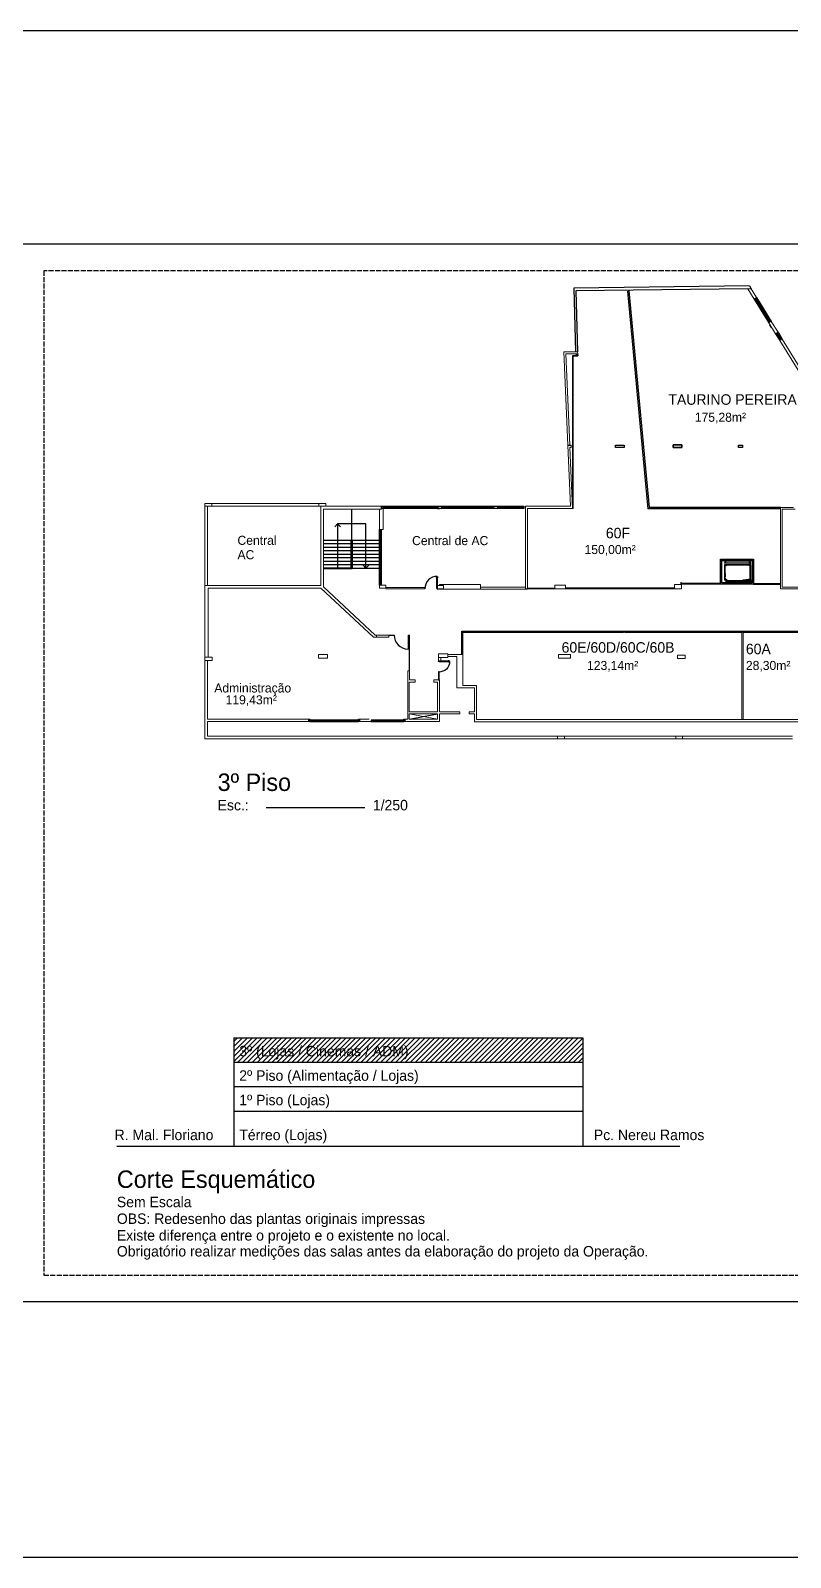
# Model space of a CAD drawing. Extents: x 741 to 1339, y 725 to 848.
# Drawn here: x 1200 to 1254.4, y 725.1 to 834.5 of the extents above; entities that cross this region are included whole.
import ezdxf

# ---------------------------------------------------------------- set-up
doc = ezdxf.new("R2010")
doc.units = 0
doc.header["$MEASUREMENT"] = 0
doc.linetypes.add('ACAD_ISO02W100', pattern=[15, 12, -3])
doc.layers.get('0').update_dxf_attribs({"linetype": 'CONTINUOUS'})
for name, color, linetype in [('5', 5, 'CONTINUOUS'), ('Aberturas', 7, 'CONTINUOUS'), ('Construir', 6, 'CONTINUOUS'), ('Cotas', 7, 'CONTINUOUS'), ('Lay Out', 31, 'CONTINUOUS'), ('PAREDES', 7, 'CONTINUOUS'), ('Planta', 7, 'CONTINUOUS'), ('Plantas', 7, 'CONTINUOUS'), ('Prancha', 7, 'CONTINUOUS'), ('Textos', 7, 'CONTINUOUS')]:
    doc.layers.add(name, color=color, linetype=linetype)
doc.layers.add('MARGEM', color=7, linetype='CONTINUOUS', plot=False)
doc.styles.add('PADRAO MK', font='AVGARDN.TTF')
doc.dimstyles.new('mk100', dxfattribs={"dimscale": 2, "dimtxt": 0.1, "dimasz": 0.2, "dimexe": 0.05, "dimexo": 0.1, "dimgap": 0.05, "dimtad": 1, "dimdec": 1, "dimlfac": 100, "dimzin": 12, "dimdsep": 46, "dimtxsty": 'PADRAO MK', "dimblk1": 'DOTSMALL', "dimblk2": 'DOTSMALL', "dimsah": 1, "dimcen": 0.2, "dimdle": 0.1, "dimclrd": 44, "dimclre": 44, "dimclrt": 1, "dimaunit": 1, "dimadec": 3, "dimazin": 3, "dimtfac": 1, "dimtdec": 1, "dimtofl": 0, "dimtmove": 2, "dimatfit": 3, "dimldrblk": 'OPEN90', "dimfxl": 1, "dimtolj": 1, "dimtzin": 1, "dimarcsym": 0})

# ---------------------------------------------------------------- blocks, each defined once
blk = doc.blocks.new('01+')
at = {"layer": 'Lay Out', "color": 3}
blk.add_line((432.35, 107.83), (432.25, 107.93), dxfattribs=at)
blk.add_lwpolyline([(432.25, 107.83), (432.35, 107.83), (432.35, 107.93), (432.25, 107.83), (432.25, 107.93), (432.35, 107.93)], dxfattribs=at)
blk = doc.blocks.new('_DOTSMALL')
at = {"color": 0, "linetype": 'ByBlock', "const_width": 0.5}
blk.add_lwpolyline([(-0.0625, 0, 1), (0.0625, 0, 1)], format="xyb", close=True, dxfattribs=at)
blk = doc.blocks.new('_Open90')
at = {"color": 0, "linetype": 'ByBlock', "lineweight": -2}
for p, q in [((0, 0), (-1, 0)), ((-0.5, 0.5), (0, 0)), ((0, 0), (-0.5, -0.5))]:
    blk.add_line(p, q, dxfattribs=at)
blk = doc.blocks.new('A$C0F515F80')
at = {"layer": 'Aberturas', "color": 8, "linetype": 'Continuous', "ltscale": 0.6}
for p, q in [((0.01, 0.07), (0.01, 0)), ((0.01, 0.07), (0.02, 0.07)), ((0.01, 0), (0.02, 0)), ((0.02, 0.07), (0.02, 0)), ((0.03, 0.05), (0.04, 0.05)), ((0.03, 0.02), (0.04, 0.02)), ((0.04, 0.06), (0.04, 0.01)), ((0.08, 0.06), (0.08, 0.01)), ((0.09, 0.05), (0.08, 0.05)), ((0.09, 0.02), (0.08, 0.02)), ((0.11, 0.07), (0.11, 0)), ((0.11, 0.07), (0.11, 0)), ((0.11, 0.07), (0.11, 0.07)), ((0.11, 0), (0.11, 0))]:
    blk.add_line(p, q, dxfattribs=at)
at = {"layer": 'Aberturas', "color": 8, "linetype": 'Continuous'}
for p, q in [((0.04, 0.06), (0.05, 0.06)), ((0.04, 0.01), (0.05, 0.01)), ((0.08, 0.06), (0.08, 0.06)), ((0.08, 0.01), (0.08, 0.01))]:
    blk.add_line(p, q, dxfattribs=at)
at = {"layer": 'Aberturas', "color": 8, "linetype": 'Continuous', "ltscale": 0.6}
for centre, radius, start, end in [((0.07, 0.03), 0.069, 150.261, 209.739), ((-0.01, 0.03), 0.0426, 306.1394, 53.8606), ((0.13, 0.03), 0.0426, 126.1394, 233.8606), ((0.05, 0.03), 0.069, 330.261, 29.739)]:
    blk.add_arc(centre, radius, start, end, dxfattribs=at)
blk = doc.blocks.new('porta')
at = {"layer": 'Aberturas', "color": 7, "linetype": 'Continuous', "ltscale": 0.6}
for p, q in [((-315.94, 165.98), (-315.94, 165.95)), ((-315.92, 165.98), (-315.94, 165.98)), ((-315.92, 165.97), (-315.92, 165.98)), ((-315.89, 165.97), (-315.92, 165.97))]:
    blk.add_line(p, q, dxfattribs=at)
blk.add_lwpolyline([(-315.94, 165.95), (-315.89, 165.95), (-315.89, 165.97)], dxfattribs=at)
blk.add_lwpolyline([(-315.89, 166), (-314.91, 166), (-314.91, 165.97), (-315.89, 165.97)], close=True, dxfattribs=at)
at = {"layer": 'Aberturas', "color": 8, "linetype": 'Continuous', "ltscale": 0.6}
for points in [[(-314.93, 166.03), (-315, 166.03, -0.26551)], [(-314.93, 165.93, -0.26551), (-315, 165.93)]]:
    blk.add_lwpolyline(points, format="xyb", close=True, dxfattribs=at)
at = {"layer": 'Aberturas', "color": 7, "linetype": 'Continuous', "ltscale": 0.6}
blk.add_arc((-315.89, 166), 0.986, 358.2562, 92.3981, dxfattribs=at)
at = {"layer": 'Aberturas', "color": 8, "linetype": 'Continuous', "ltscale": 0.6, "rotation": 270}
blk.add_blockref('A$C0F515F80', (-315, 166.04), dxfattribs=at)

msp = doc.modelspace()

# ---------------------------------------------------------------- hatches: boundary and pattern name
at = {"layer": 'PAREDES'}
h = msp.add_hatch(dxfattribs=at)
h.set_pattern_fill('ANSI31', color=8, scale=2, style=0)
h.set_pattern_definition([(45, (1535.90495, 584.94), (-0.1767767, 0.1767767), [])])
h.paths.add_polyline_path([(1239.52, 760.59), (1239.52, 762.34), (1228.52, 762.34), (1214.52, 762.34), (1214.52, 760.59)])
h.paths.add_polyline_path([(1214.67, 760.53), (1228.39, 760.53), (1228.39, 762.03), (1214.67, 762.03)], flags=9)

# ---------------------------------------------------------------- linework, layer by layer
at = {"layer": '5', "color": 1}
for p, q in [((1242.72, 815.8), (1244.19, 800.2)), ((1242.82, 815.81), (1244.28, 800.3)), ((1253.7, 800.3), (1244.28, 800.3)), ((1253.7, 800.2), (1244.19, 800.2)), ((1249.39, 794.86), (1246.6, 794.86)), ((1249.39, 794.81), (1246.6, 794.81)), ((1251.75, 794.86), (1253.7, 794.86)), ((1251.75, 794.81), (1253.7, 794.81)), ((1251.75, 794.81), (1253.7, 794.81)), ((1237.53, 794.5), (1235.57, 794.5)), ((1237.53, 794.47), (1235.57, 794.47)), ((1237.53, 794.47), (1235.57, 794.47)), ((1246.09, 794.54), (1238.29, 794.54)), ((1246.09, 794.49), (1238.29, 794.49)), ((1225.64, 791.17), (1226.01, 791.17)), ((1227.01, 791.17), (1227.11, 791.17)), ((1227.01, 791.17), (1227.01, 790.17)), ((1227.11, 788.62), (1227.11, 791.17)), ((1230.86, 789.88), (1230.86, 791.37)), ((1230.93, 791.46), (1242.45, 791.46)), ((1230.93, 791.37), (1230.93, 791.46)), ((1230.93, 791.37), (1230.93, 791.46)), ((1230.93, 789.79), (1230.93, 791.41)), ((1230.93, 791.39), (1242.45, 791.39)), ((1242.54, 791.46), (1250.93, 791.46)), ((1242.54, 791.46), (1246.57, 791.46)), ((1242.54, 791.39), (1250.93, 791.39)), ((1251.02, 791.46), (1255.26, 791.46)), ((1251.02, 791.39), (1251.02, 791.46)), ((1251.02, 791.39), (1255.26, 791.39)), ((1230.93, 789.79), (1230.93, 789.88)), ((1230.93, 789.79), (1230.93, 789.88)), ((1230.93, 789.79), (1230.93, 789.88))]:
    msp.add_line(p, q, dxfattribs=at)
for points in [[(1230.93, 791.37), (1230.86, 791.37), (1230.86, 791.46), (1230.93, 791.46)], [(1230.93, 791.37), (1230.86, 791.37), (1230.86, 791.46), (1230.93, 791.46)], [(1230.93, 789.79), (1230.86, 789.79), (1230.86, 789.88), (1230.93, 789.88)], [(1230.93, 789.79), (1230.86, 789.79), (1230.86, 789.88), (1230.93, 789.88)], [(1230.93, 789.79), (1230.86, 789.79), (1230.86, 789.88), (1230.93, 789.88)]]:
    msp.add_lwpolyline(points, dxfattribs=at)
for points in [[(1238.21, 791.46), (1238.3, 791.46), (1238.3, 791.39), (1238.21, 791.39)], [(1242.45, 791.46), (1242.54, 791.46), (1242.54, 791.39), (1242.45, 791.39)], [(1246.57, 791.46), (1246.66, 791.46), (1246.66, 791.39), (1246.57, 791.39)], [(1250.93, 791.46), (1251.02, 791.46), (1251.02, 791.39), (1250.93, 791.39)]]:
    msp.add_lwpolyline(points, close=True, dxfattribs=at)
msp.add_arc((1227.01, 791.17), 1, 180, 270, dxfattribs=at)
at = {"layer": 'Aberturas', "color": 8}
for points in [[(1229.15, 800.24), (1225.22, 800.24), (1225.22, 800.39), (1229.15, 800.39), (1229.15, 800.24)], [(1225.25, 800.31), (1229.12, 800.31)], [(1225.25, 800.28), (1229.12, 800.28)], [(1233.13, 800.24), (1229.44, 800.24), (1229.44, 800.39), (1233.13, 800.39), (1233.13, 800.24)], [(1229.47, 800.31), (1233.1, 800.31)], [(1229.47, 800.28), (1233.1, 800.28)], [(1235.3, 800.24), (1233.43, 800.24), (1233.43, 800.39), (1235.3, 800.39), (1235.3, 800.24)], [(1233.46, 800.31), (1235.27, 800.31)], [(1233.46, 800.28), (1235.27, 800.28)], [(1220.01, 785.07), (1223.44, 785.07)], [(1220.01, 785.04), (1223.44, 785.04)], [(1224.4, 785.07), (1226.68, 785.07)], [(1224.4, 785.04), (1226.68, 785.04)]]:
    msp.add_lwpolyline(points, dxfattribs=at)
at = {"layer": 'Aberturas'}
for points in [[(1225.22, 800.39), (1225.25, 800.39), (1225.25, 800.24), (1225.22, 800.24)], [(1229.12, 800.39), (1229.15, 800.39), (1229.15, 800.24), (1229.12, 800.24)], [(1229.44, 800.39), (1229.47, 800.39), (1229.47, 800.24), (1229.44, 800.24)], [(1233.1, 800.39), (1233.13, 800.39), (1233.13, 800.24), (1233.1, 800.24)], [(1233.43, 800.39), (1233.46, 800.39), (1233.46, 800.24), (1233.43, 800.24)], [(1235.27, 800.39), (1235.3, 800.39), (1235.3, 800.24), (1235.27, 800.24)]]:
    msp.add_lwpolyline(points, close=True, dxfattribs=at)
at = {"layer": 'Aberturas', "color": 8}
for points in [[(1219.98, 784.99), (1223.47, 784.99), (1223.47, 785.09), (1219.98, 785.09)], [(1226.71, 785.09), (1224.37, 785.09), (1224.37, 784.99), (1226.71, 784.99)]]:
    msp.add_lwpolyline(points, close=True, dxfattribs=at)
at = {"layer": 'Aberturas'}
for points in [[(1219.98, 784.99), (1220.01, 784.99), (1220.01, 785.09), (1219.98, 785.09)], [(1223.47, 784.99), (1223.44, 784.99), (1223.44, 785.09), (1223.47, 785.09)], [(1224.37, 784.99), (1224.4, 784.99), (1224.4, 785.09), (1224.37, 785.09)], [(1226.71, 784.99), (1226.68, 784.99), (1226.68, 785.09), (1226.68, 785.09), (1226.71, 785.09)]]:
    msp.add_lwpolyline(points, dxfattribs=at)
at = {"layer": 'Construir', "color": 10}
msp.add_lwpolyline([(1229.12, 800.24), (1229.27, 800.24)], dxfattribs=at)
at = {"layer": 'Cotas'}
for p, q in [((1251.81, 815.23), (1252.86, 813.52)), ((1251.87, 815.26), (1252.92, 813.56)), ((1251.9, 815.28), (1252.95, 813.58)), ((1251.98, 815.33), (1253.03, 813.63)), ((1253.34, 812.74), (1253.64, 812.25)), ((1253.4, 812.78), (1253.71, 812.29)), ((1253.42, 812.8), (1253.73, 812.3)), ((1253.45, 812.81), (1253.75, 812.32)), ((1253.51, 812.85), (1253.81, 812.36))]:
    msp.add_line(p, q, dxfattribs=at)
msp.add_lwpolyline([(1246.6, 794.78), (1246.6, 794.91), (1246.55, 794.91), (1246.55, 794.78), (1246.6, 794.78), (1246.55, 794.91), (1246.55, 794.78), (1246.6, 794.91)], dxfattribs=at)
at = {"layer": 'Lay Out', "color": 7}
for p, q in [((1253.02, 813.2), (1252.93, 813.35)), ((1253.05, 813.22), (1252.96, 813.37))]:
    msp.add_line(p, q, dxfattribs=at)
at = {"layer": 'Lay Out', "color": 7, "ltscale": 0.6}
for p, q in [((1238.81, 800.24), (1238.81, 811.19)), ((1238.81, 811.19), (1239.06, 811.19)), ((1238.83, 800.24), (1238.83, 811.17)), ((1238.83, 811.17), (1239.06, 811.17))]:
    msp.add_line(p, q, dxfattribs=at)
at = {"layer": 'Lay Out', "color": 7}
for points in [[(1252.93, 813.35), (1252.96, 813.37)], [(1253.02, 813.2), (1253.05, 813.22)]]:
    msp.add_lwpolyline(points, dxfattribs=at)
at = {"layer": 'Lay Out', "color": 7, "ltscale": 0.6}
for points in [[(1242.5, 804.61), (1241.87, 804.61), (1241.87, 804.76), (1242.5, 804.76), (1242.5, 804.61)], [(1242.5, 804.61), (1241.87, 804.61), (1241.87, 804.76), (1242.5, 804.76), (1242.5, 804.61)], [(1246.62, 804.61), (1246, 804.61), (1246, 804.79), (1246.33, 804.79)], [(1246, 804.61), (1246.62, 804.61), (1246.62, 804.79), (1246, 804.79), (1246, 804.61)], [(1246.33, 804.79), (1246.33, 804.79), (1246.62, 804.79), (1246.62, 804.61)], [(1250.69, 804.76), (1250.97, 804.76), (1250.97, 804.61), (1250.69, 804.61), (1250.69, 804.76)], [(1250.69, 804.76), (1250.97, 804.76), (1250.97, 804.61), (1250.69, 804.61), (1250.69, 804.76)], [(1250.69, 804.76), (1250.97, 804.76), (1250.97, 804.61), (1250.69, 804.61), (1250.69, 804.76)]]:
    msp.add_lwpolyline(points, dxfattribs=at)
at = {"layer": 'Lay Out'}
for points in [[(1249.67, 796.31), (1249.67, 796.34), (1249.72, 796.35), (1249.72, 796.47), (1249.67, 796.49), (1249.67, 796.51), (1249.8, 796.51), (1249.8, 796.49), (1249.75, 796.47), (1249.75, 796.35), (1249.8, 796.34), (1249.8, 796.31)], [(1249.67, 796.31), (1249.67, 796.34), (1249.72, 796.35), (1249.72, 796.47), (1249.67, 796.49), (1249.67, 796.51), (1249.8, 796.51), (1249.8, 796.49), (1249.75, 796.47), (1249.75, 796.35), (1249.8, 796.34), (1249.8, 796.31)], [(1249.67, 796.31), (1249.67, 796.34), (1249.72, 796.35), (1249.72, 796.47), (1249.67, 796.49), (1249.67, 796.51), (1249.8, 796.51), (1249.8, 796.49), (1249.75, 796.47), (1249.75, 796.35), (1249.8, 796.34), (1249.8, 796.31)], [(1251.56, 796.31), (1251.56, 796.34), (1251.51, 796.35), (1251.51, 796.47), (1251.56, 796.49), (1251.56, 796.51), (1251.44, 796.51), (1251.44, 796.49), (1251.49, 796.47), (1251.49, 796.35), (1251.44, 796.34), (1251.44, 796.31)], [(1251.56, 796.31), (1251.56, 796.34), (1251.51, 796.35), (1251.51, 796.47), (1251.56, 796.49), (1251.56, 796.51), (1251.44, 796.51), (1251.44, 796.49), (1251.49, 796.47), (1251.49, 796.35), (1251.44, 796.34), (1251.44, 796.31)], [(1251.56, 796.31), (1251.56, 796.34), (1251.51, 796.35), (1251.51, 796.47), (1251.56, 796.49), (1251.56, 796.51), (1251.44, 796.51), (1251.44, 796.49), (1251.49, 796.47), (1251.49, 796.35), (1251.44, 796.34), (1251.44, 796.31)], [(1249.85, 795.02), (1249.8, 795.02), (1249.8, 795.12), (1249.85, 795.12)], [(1249.85, 795.02), (1249.8, 795.02), (1249.8, 795.12), (1249.85, 795.12)], [(1249.85, 795.02), (1249.8, 795.02), (1249.8, 795.12), (1249.85, 795.12)], [(1249.8, 794.91), (1249.8, 795), (1249.85, 795), (1249.85, 794.91), (1249.85, 794.91), (1249.8, 794.91), (1249.8, 794.91)], [(1249.8, 794.91), (1249.8, 795), (1249.85, 795), (1249.85, 794.91), (1249.85, 794.91), (1249.8, 794.91), (1249.8, 794.91)], [(1249.8, 794.91), (1249.8, 795), (1249.85, 795), (1249.85, 794.91), (1249.85, 794.91), (1249.8, 794.91), (1249.8, 794.91)], [(1249.85, 795.02), (1251, 795.02), (1251, 795.06), (1249.85, 795.06)], [(1249.85, 795.02), (1251, 795.02), (1251, 795.06), (1249.85, 795.06)], [(1249.85, 795.02), (1251, 795.02), (1251, 795.06), (1249.85, 795.06)], [(1249.85, 795), (1251, 795), (1251, 794.96), (1249.85, 794.96)], [(1249.85, 795), (1251, 795), (1251, 794.96), (1249.85, 794.96)], [(1249.85, 795), (1251, 795), (1251, 794.96), (1249.85, 794.96)], [(1250.98, 795.06), (1251.26, 795.06), (1251.26, 795.1), (1250.98, 795.1)], [(1250.98, 795.06), (1251.26, 795.06), (1251.26, 795.1), (1250.98, 795.1)], [(1250.98, 795.06), (1251.26, 795.06), (1251.26, 795.1), (1250.98, 795.1)], [(1250.98, 794.96), (1251.26, 794.96), (1251.26, 794.92), (1250.98, 794.92)], [(1250.98, 794.96), (1251.26, 794.96), (1251.26, 794.92), (1250.98, 794.92)], [(1250.98, 794.96), (1251.26, 794.96), (1251.26, 794.92), (1250.98, 794.92)]]:
    msp.add_lwpolyline(points, close=True, dxfattribs=at)
for points in [[(1251.26, 795.11), (1251.26, 795.12), (1251.56, 795.12), (1251.56, 796.21), (1249.67, 796.21), (1249.67, 795.25)], [(1251.26, 795.11), (1251.26, 795.12), (1251.56, 795.12), (1251.56, 796.21), (1249.67, 796.21), (1249.67, 795.25)], [(1251.26, 795.11), (1251.26, 795.12), (1251.56, 795.12), (1251.56, 796.21), (1249.67, 796.21), (1249.67, 795.25)], [(1249.71, 796.03), (1249.71, 795.67)], [(1249.71, 796.03), (1249.71, 795.67)], [(1249.71, 796.03), (1249.71, 795.67)], [(1249.76, 796.46), (1249.76, 796.36), (1249.8, 796.35), (1251.44, 796.35), (1251.47, 796.36), (1251.47, 796.46), (1251.44, 796.47), (1249.8, 796.47), (1249.76, 796.46)], [(1249.76, 796.46), (1249.76, 796.36), (1249.8, 796.35), (1251.44, 796.35), (1251.47, 796.36), (1251.47, 796.46), (1251.44, 796.47), (1249.8, 796.47), (1249.76, 796.46)], [(1249.76, 796.46), (1249.76, 796.36), (1249.8, 796.35), (1251.44, 796.35), (1251.47, 796.36), (1251.47, 796.46), (1251.44, 796.47), (1249.8, 796.47), (1249.76, 796.46)], [(1251.39, 796.17), (1249.85, 796.17)], [(1251.39, 796.17), (1249.85, 796.17)], [(1251.39, 796.17), (1249.85, 796.17)], [(1251.52, 795.3), (1251.52, 796.03)], [(1251.52, 795.3), (1251.52, 796.03)], [(1251.52, 795.3), (1251.52, 796.03)], [(1249.75, 795.58), (1249.67, 795.58)], [(1249.75, 795.58), (1249.67, 795.58)], [(1249.75, 795.58), (1249.67, 795.58)], [(1249.75, 795.35), (1249.67, 795.35)], [(1249.75, 795.35), (1249.67, 795.35)], [(1249.75, 795.35), (1249.67, 795.35)], [(1249.67, 795.25), (1249.67, 795.12), (1249.85, 795.12), (1249.85, 795.16)], [(1249.67, 795.25), (1249.67, 795.12), (1249.85, 795.12), (1249.85, 795.16)], [(1249.67, 795.25), (1249.67, 795.12), (1249.85, 795.12), (1249.85, 795.16)], [(1249.71, 795.25), (1249.71, 795.25)], [(1249.71, 795.25), (1249.71, 795.25)], [(1249.71, 795.25), (1249.71, 795.25)], [(1249.75, 795.35), (1249.75, 795.58)], [(1249.75, 795.35), (1249.75, 795.58)], [(1249.75, 795.35), (1249.75, 795.58)], [(1249.85, 795.02), (1251.64, 795.02), (1251.64, 795.12), (1251.66, 795.12), (1251.66, 795.02), (1251.64, 795.02)], [(1249.85, 795.02), (1251.64, 795.02), (1251.64, 795.12), (1251.66, 795.12), (1251.66, 795.02), (1251.64, 795.02)], [(1249.85, 795.02), (1251.64, 795.02), (1251.64, 795.12), (1251.66, 795.12), (1251.66, 795.02), (1251.64, 795.02)], [(1249.85, 795), (1251.64, 795), (1251.64, 794.91), (1251.66, 794.91), (1251.66, 795), (1251.64, 795)], [(1249.85, 795), (1251.64, 795), (1251.64, 794.91), (1251.66, 794.91), (1251.66, 795), (1251.64, 795)], [(1249.85, 795), (1251.64, 795), (1251.64, 794.91), (1251.66, 794.91), (1251.66, 795), (1251.64, 795)], [(1251, 795.04), (1251.64, 795.04)], [(1251, 795.04), (1251.64, 795.04)], [(1251, 795.04), (1251.64, 795.04)], [(1251, 794.98), (1251.64, 794.98)], [(1251, 794.98), (1251.64, 794.98)], [(1251, 794.98), (1251.64, 794.98)], [(1251.24, 795.11), (1251.24, 795.16), (1251.39, 795.16)], [(1251.24, 795.11), (1251.24, 795.16), (1251.39, 795.16)], [(1251.24, 795.11), (1251.24, 795.16), (1251.39, 795.16)], [(1251.26, 795.11), (1251.24, 795.11)], [(1251.26, 795.11), (1251.24, 795.11)], [(1251.26, 795.11), (1251.24, 795.11)], [(1251.26, 795.08), (1251.64, 795.08)], [(1251.26, 795.08), (1251.64, 795.08)], [(1251.26, 795.08), (1251.64, 795.08)], [(1251.26, 794.94), (1251.64, 794.94)], [(1251.26, 794.94), (1251.64, 794.94)], [(1251.26, 794.94), (1251.64, 794.94)]]:
    msp.add_lwpolyline(points, dxfattribs=at)
for points in [[(1249.67, 796.03), (1249.71, 796.03), (1249.71, 796.03, -0.414214), (1249.85, 796.17), (1249.85, 796.17), (1249.85, 796.21)], [(1249.67, 796.03), (1249.71, 796.03), (1249.71, 796.03, -0.414214), (1249.85, 796.17), (1249.85, 796.17), (1249.85, 796.21)], [(1249.67, 796.03), (1249.71, 796.03), (1249.71, 796.03, -0.414214), (1249.85, 796.17), (1249.85, 796.17), (1249.85, 796.21)], [(1251.56, 796.03), (1251.52, 796.03), (1251.52, 796.03, 0.414214), (1251.39, 796.17), (1251.39, 796.17), (1251.39, 796.21)], [(1251.56, 796.03), (1251.52, 796.03), (1251.52, 796.03, 0.414214), (1251.39, 796.17), (1251.39, 796.17), (1251.39, 796.21)], [(1251.56, 796.03), (1251.52, 796.03), (1251.52, 796.03, 0.414214), (1251.39, 796.17), (1251.39, 796.17), (1251.39, 796.21)], [(1249.72, 795.65, -0.09017), (1249.71, 795.67), (1249.67, 795.67)], [(1249.72, 795.65, -0.09017), (1249.71, 795.67), (1249.67, 795.67)], [(1249.72, 795.65, -0.09017), (1249.71, 795.67), (1249.67, 795.67)], [(1249.67, 795.25), (1249.71, 795.25), (1249.71, 795.25, 0.414214), (1249.8, 795.16), (1249.85, 795.16)], [(1249.67, 795.25), (1249.71, 795.25), (1249.71, 795.25, 0.414214), (1249.8, 795.16), (1249.85, 795.16)], [(1249.67, 795.25), (1249.71, 795.25), (1249.71, 795.25, 0.414214), (1249.8, 795.16), (1249.85, 795.16)], [(1249.71, 795.25, -0.162278), (1249.72, 795.28)], [(1249.71, 795.25, -0.162278), (1249.72, 795.28)], [(1249.71, 795.25, -0.162278), (1249.72, 795.28)], [(1251.56, 795.3), (1251.52, 795.3), (1251.52, 795.3, -0.414214), (1251.39, 795.16), (1251.39, 795.16), (1251.39, 795.12)], [(1251.56, 795.3), (1251.52, 795.3), (1251.52, 795.3, -0.414214), (1251.39, 795.16), (1251.39, 795.16), (1251.39, 795.12)], [(1251.56, 795.3), (1251.52, 795.3), (1251.52, 795.3, -0.414214), (1251.39, 795.16), (1251.39, 795.16), (1251.39, 795.12)]]:
    msp.add_lwpolyline(points, format="xyb", dxfattribs=at)
msp.add_arc((1249.3, 795.46), 0.457, 336.6213, 23.3787, dxfattribs=at)
msp.add_arc((1249.3, 795.46), 0.457, 336.6213, 23.3787, dxfattribs=at)
msp.add_arc((1249.3, 795.46), 0.457, 336.6213, 23.3787, dxfattribs=at)
at = {"layer": 'MARGEM', "color": 8, "linetype": 'Continuous'}
msp.add_lwpolyline([(1199.01, 819.17), (1306.11, 819.17), (1306.11, 743.44), (1199.01, 743.44)], close=True, dxfattribs=at)
at = {"layer": 'MARGEM', "linetype": 'ACAD_ISO02W100', "ltscale": 0.03}
msp.add_lwpolyline([(1200.92, 745.35), (1304.2, 745.35), (1304.2, 817.26), (1200.92, 817.26)], close=True, dxfattribs=at)
at = {"layer": 'PAREDES', "color": 2}
for p, q in [((1238.88, 816.01), (1239, 811.46)), ((1239.03, 815.81), (1239.15, 811.46))]:
    msp.add_line(p, q, dxfattribs=at)
at = {"layer": 'PAREDES', "color": 7, "lineweight": 0}
for p, q in [((1251.35, 815.97), (1251.81, 815.23)), ((1251.58, 815.97), (1251.35, 815.97)), ((1251.58, 815.97), (1251.98, 815.33)), ((1251.98, 815.33), (1251.81, 815.23)), ((1251.92, 815.29), (1252.97, 813.59)), ((1253.03, 813.63), (1252.86, 813.52)), ((1252.86, 813.52), (1253.34, 812.74)), ((1253.03, 813.63), (1253.51, 812.85)), ((1253.34, 812.74), (1253.51, 812.85)), ((1253.64, 812.25), (1253.81, 812.36)), ((1253.64, 812.25), (1255.95, 808.51)), ((1253.81, 812.36), (1256.09, 808.66)), ((1238.16, 811.46), (1238.46, 804.76)), ((1238.16, 811.46), (1239.15, 811.46)), ((1238.31, 811.31), (1238.6, 804.76)), ((1238.31, 811.31), (1239.16, 811.31)), ((1239.15, 811.46), (1239.16, 811.31)), ((1238.46, 804.76), (1238.69, 804.76)), ((1238.69, 804.61), (1238.61, 804.61)), ((1238.61, 804.61), (1238.8, 800.24)), ((1238.69, 804.61), (1238.61, 804.61)), ((1238.61, 804.61), (1238.8, 800.24)), ((1238.69, 804.76), (1238.69, 804.61)), ((1238.69, 804.76), (1238.69, 804.61)), ((1212.45, 800.39), (1212.45, 800.59)), ((1212.45, 800.59), (1212.95, 800.59)), ((1212.45, 794.73), (1212.45, 800.39)), ((1212.95, 800.39), (1212.45, 800.39)), ((1212.65, 794.73), (1212.65, 800.39)), ((1220.61, 800.59), (1212.95, 800.59)), ((1220.61, 800.59), (1212.95, 800.59)), ((1212.95, 800.59), (1212.95, 800.39)), ((1217.36, 800.39), (1212.95, 800.39)), ((1220.61, 800.39), (1212.95, 800.39)), ((1220.61, 800.39), (1217.56, 800.39)), ((1220.61, 800.39), (1220.61, 800.59)), ((1220.61, 800.59), (1221.11, 800.59)), ((1221.11, 800.39), (1220.61, 800.39)), ((1220.76, 794.73), (1220.76, 800.39)), ((1221.11, 800.59), (1221.11, 800.39)), ((1221.31, 800.39), (1221.11, 800.39)), ((1221.31, 800.39), (1225.11, 800.39)), ((1238.83, 800.24), (1235.57, 800.24)), ((1235.57, 800.24), (1235.57, 794.46)), ((1253.7, 794.49), (1253.7, 800.3)), ((1253.7, 794.49), (1253.7, 800.3)), ((1253.7, 800.3), (1254.63, 800.3)), ((1221.31, 800.19), (1220.96, 800.19)), ((1221.31, 800.19), (1225.11, 800.19)), ((1253.8, 794.59), (1253.8, 800.19)), ((1253.8, 800.19), (1254.73, 800.19)), ((1253.8, 794.59), (1253.8, 800.19)), ((1212.68, 794.53), (1212.68, 789.6)), ((1225.42, 794.57), (1228.22, 794.57)), ((1225.42, 794.47), (1228.22, 794.47)), ((1228.22, 794.47), (1225.42, 794.47)), ((1228.22, 794.47), (1228.22, 794.57)), ((1255.06, 794.49), (1253.7, 794.49)), ((1255.06, 794.59), (1253.8, 794.59)), ((1224.74, 791.02), (1224.74, 791.17)), ((1225.49, 791.02), (1225.64, 791.02)), ((1250.93, 791.39), (1250.93, 785.12)), ((1251.02, 791.39), (1251.02, 785.12)), ((1212.62, 789.34), (1212.97, 789.34)), ((1229.2, 789.56), (1229.2, 789.31)), ((1229.2, 789.31), (1229.35, 789.31)), ((1229.35, 789.31), (1229.35, 789.56)), ((1230.93, 789.79), (1229.86, 789.79)), ((1227.11, 788.62), (1227, 788.62)), ((1227, 788.62), (1227, 785.14)), ((1227.11, 787.96), (1227.11, 788.62)), ((1212.65, 785.14), (1212.65, 787.39)), ((1227.53, 787.96), (1227.11, 787.96)), ((1227.53, 787.81), (1227.53, 787.96)), ((1216.53, 785.14), (1212.65, 785.14)), ((1219.91, 785.14), (1216.52, 785.14)), ((1223.47, 784.99), (1224.37, 784.99)), ((1223.54, 785.14), (1224.22, 785.14)), ((1227, 785.14), (1226.71, 785.14)), ((1231.38, 785.68), (1231.38, 785.53)), ((1231.38, 785.53), (1231.77, 785.53)), ((1231.77, 785.53), (1231.77, 785.1)), ((1231.77, 785.1), (1231.77, 784.97)), ((1231.77, 784.97), (1251.02, 784.97)), ((1232.58, 784.97), (1268.26, 784.97)), ((1267.76, 785.12), (1232.72, 785.12)), ((1212.65, 783.94), (1237.72, 783.94)), ((1237.72, 783.74), (1237.72, 783.94)), ((1237.72, 783.94), (1238.22, 783.94)), ((1238.22, 783.94), (1246.18, 783.94)), ((1238.22, 783.94), (1238.22, 783.74)), ((1246.18, 783.74), (1246.18, 783.94)), ((1246.18, 783.94), (1246.68, 783.94)), ((1246.68, 783.94), (1254.54, 783.94)), ((1246.68, 783.94), (1246.68, 783.74)), ((1238.22, 783.74), (1237.72, 783.74)), ((1238.22, 783.74), (1246.18, 783.74)), ((1246.68, 783.74), (1246.18, 783.74)), ((1246.68, 783.74), (1254.54, 783.74))]:
    msp.add_line(p, q, dxfattribs=at)
at = {"layer": 'PAREDES', "color": 10}
for p, q in [((1238.81, 811.19), (1239.06, 811.19)), ((1238.83, 811.17), (1239.06, 811.17))]:
    msp.add_line(p, q, dxfattribs=at)
at = {"layer": 'PAREDES', "color": 3}
for p, q in [((1238.46, 804.76), (1238.69, 804.76)), ((1235.3, 800.24), (1235.3, 800.39))]:
    msp.add_line(p, q, dxfattribs=at)
at = {"layer": 'PAREDES', "color": 252}
for p, q in [((1222.96, 800.19), (1222.96, 795.97)), ((1222.96, 797.97), (1224.96, 797.97)), ((1223.01, 797.97), (1223.01, 795.92)), ((1223.01, 797.72), (1224.96, 797.72)), ((1223.01, 797.47), (1224.96, 797.47)), ((1223.01, 797.22), (1224.96, 797.22)), ((1223.01, 796.97), (1224.96, 796.97)), ((1222.96, 795.97), (1220.96, 795.97)), ((1223.01, 795.92), (1220.96, 795.92)), ((1223.01, 796.72), (1224.96, 796.72)), ((1223.01, 796.47), (1224.96, 796.47)), ((1223.01, 796.22), (1224.96, 796.22)), ((1223.01, 795.97), (1224.96, 795.97))]:
    msp.add_line(p, q, dxfattribs=at)
at = {"layer": 'PAREDES', "color": 7}
for p, q in [((1214.52, 762.34), (1214.52, 754.59)), ((1214.52, 762.34), (1228.52, 762.34)), ((1228.52, 762.34), (1239.52, 762.34)), ((1239.52, 762.34), (1239.52, 754.59)), ((1214.52, 760.59), (1239.52, 760.59)), ((1214.52, 758.84), (1239.52, 758.84)), ((1214.52, 757.09), (1239.52, 757.09)), ((1206.14, 754.59), (1246.48, 754.59))]:
    msp.add_line(p, q, dxfattribs=at)
at = {"layer": 'PAREDES', "color": 7, "lineweight": 0}
for points in [[(1238.46, 804.76), (1238.65, 800.39)], [(1238.46, 804.76), (1238.65, 800.39)], [(1225.22, 800.24), (1225.22, 798.72), (1224.96, 798.72), (1224.96, 800.19)], [(1235.57, 800.24), (1235.57, 800.24), (1235.57, 794.46), (1232.1, 794.46)], [(1235.42, 800.24), (1235.42, 794.61), (1232.2, 794.61)], [(1238.65, 800.39), (1235.42, 800.39), (1235.42, 794.46), (1235.42, 794.46)], [(1220.96, 794.62), (1220.96, 800.19)], [(1237.72, 783.74), (1212.45, 783.74), (1212.45, 794.53), (1212.45, 794.73), (1220.76, 794.73), (1220.76, 795.67)], [(1229.2, 794.46), (1232.2, 794.46), (1232.2, 794.78), (1229.27, 794.78), (1229.27, 794.73)], [(1225.49, 791.02), (1224.53, 791.02), (1220.76, 794.53), (1212.68, 794.53)], [(1225.64, 791.17), (1224.66, 791.17), (1220.96, 794.62)], [(1225.64, 791.17), (1225.64, 791.02)], [(1212.65, 785.14), (1212.65, 789.34)], [(1229.86, 789.64), (1230.5, 789.64), (1230.5, 787.4), (1231.77, 787.4), (1231.77, 785.68), (1231.38, 785.68)], [(1230.78, 789.79), (1230.38, 789.79)], [(1250.93, 785.12), (1231.91, 785.12), (1231.91, 787.55), (1230.93, 787.55), (1230.93, 789.79)], [(1227.1, 785.68), (1227.1, 787.81)], [(1227.53, 787.81), (1227.11, 787.81)], [(1229.26, 787.96), (1228.86, 787.96), (1228.86, 787.81)], [(1228.86, 787.81), (1229.11, 787.81)], [(1229.11, 785.68), (1229.11, 787.81)], [(1229.26, 787.96), (1229.26, 785.68), (1230.72, 785.68), (1230.72, 785.53), (1229.26, 785.53)], [(1216.45, 784.99), (1212.65, 784.99)], [(1212.65, 783.94), (1212.65, 784.99)], [(1212.65, 783.94), (1212.65, 784.99)], [(1219.39, 784.99), (1216.45, 784.99)], [(1219.98, 785.09), (1219.98, 784.99), (1219.39, 784.99)], [(1226.71, 785.14), (1226.71, 784.99)], [(1226.71, 784.99), (1227.1, 784.99)], [(1229.11, 785.68), (1227.1, 785.68)], [(1227.1, 785.14), (1227.1, 785.53)], [(1229.11, 785.53), (1227.1, 785.53)], [(1229.26, 785.53), (1229.26, 784.99), (1227.1, 784.99)], [(1229.11, 785.53), (1229.11, 785.14), (1227.1, 785.14)], [(1227.1, 785.53), (1229.11, 785.14)]]:
    msp.add_lwpolyline(points, dxfattribs=at)
at = {"layer": 'PAREDES', "color": 3}
for points in [[(1225.22, 800.24), (1225.11, 800.24), (1225.11, 800.39), (1225.22, 800.39), (1225.22, 800.24)], [(1229.44, 800.24), (1229.15, 800.24), (1229.15, 800.39), (1229.44, 800.39), (1229.44, 800.24)], [(1233.43, 800.24), (1233.13, 800.24), (1233.13, 800.39), (1233.43, 800.39), (1233.43, 800.24)], [(1223.47, 784.99), (1223.47, 785.04)]]:
    msp.add_lwpolyline(points, dxfattribs=at)
at = {"layer": 'PAREDES', "color": 8}
for points in [[(1224.96, 794.74), (1224.96, 794.74), (1224.96, 794.74), (1224.96, 794.74), (1224.96, 794.74), (1224.96, 798.72), (1224.96, 798.72)], [(1225.11, 794.74), (1225.11, 798.72)], [(1227.1, 785.14), (1229.11, 785.52)]]:
    msp.add_lwpolyline(points, dxfattribs=at)
at = {"layer": 'PAREDES', "color": 1}
for points in [[(1225.01, 794.74), (1225.01, 794.74), (1225.01, 794.74), (1225.01, 794.74), (1225.01, 794.74), (1225.01, 798.72)], [(1225.04, 794.74), (1225.04, 798.72)]]:
    msp.add_lwpolyline(points, dxfattribs=at)
at = {"layer": 'PAREDES', "color": 7}
for points in [[(1249.39, 794.81), (1249.39, 796.61), (1251.75, 796.61), (1251.75, 794.81)], [(1251.75, 796.51), (1249.39, 796.51), (1249.39, 796.61), (1251.75, 796.61)], [(1249.39, 794.81), (1249.39, 796.61), (1251.75, 796.61), (1251.75, 794.81)], [(1251.75, 796.51), (1249.39, 796.51), (1249.39, 796.61), (1251.75, 796.61)], [(1249.49, 794.91), (1249.49, 796.51), (1251.66, 796.51), (1251.66, 794.91)], [(1249.49, 794.91), (1249.49, 796.51), (1251.66, 796.51), (1251.66, 794.91)]]:
    msp.add_lwpolyline(points, close=True, dxfattribs=at)
at = {"layer": 'PAREDES', "color": 7, "lineweight": 0}
for points in [[(1246.6, 794.49), (1246.09, 794.49), (1246.09, 794.78), (1246.6, 794.78)], [(1246.6, 794.49), (1246.09, 794.49), (1246.09, 794.78), (1246.6, 794.78)], [(1225.42, 794.74), (1224.96, 794.74), (1224.96, 794.53), (1225.42, 794.53)], [(1229.12, 794.73), (1229.56, 794.73), (1229.56, 794.47), (1229.12, 794.47)], [(1237.53, 794.75), (1238.29, 794.75), (1238.29, 794.47), (1237.53, 794.47)], [(1237.53, 794.75), (1238.29, 794.75), (1238.29, 794.47), (1237.53, 794.47)], [(1212.45, 789.6), (1212.97, 789.6), (1212.97, 789.34), (1212.45, 789.34)], [(1220.59, 789.77), (1221.25, 789.77), (1221.25, 789.51), (1220.59, 789.51)], [(1229.2, 789.82), (1229.86, 789.82), (1229.86, 789.56), (1229.2, 789.56)], [(1229.2, 789.82), (1229.86, 789.82), (1229.86, 789.56), (1229.2, 789.56)], [(1237.78, 789.78), (1238.64, 789.78), (1238.64, 789.52), (1237.78, 789.52)], [(1246.3, 789.74), (1246.86, 789.74), (1246.86, 789.49), (1246.3, 789.49)]]:
    msp.add_lwpolyline(points, close=True, dxfattribs=at)
at = {"layer": 'PAREDES', "color": 4}
for points in [[(1219.91, 785.14), (1219.98, 785.14), (1219.98, 785.04), (1219.91, 785.04)], [(1223.47, 785.14), (1223.54, 785.14), (1223.54, 785.04), (1223.47, 785.04)], [(1226.71, 785.14), (1226.78, 785.14), (1226.78, 785.04), (1226.71, 785.04)]]:
    msp.add_lwpolyline(points, close=True, dxfattribs=at)
at = {"layer": 'Planta'}
msp.add_lwpolyline([(741.13, 834.45), (1338.99, 834.45), (1338.99, 725.13), (741.13, 725.13)], close=True, dxfattribs=at)
at = {"layer": 'Plantas', "color": 2}
for p, q in [((1251.46, 816.17), (1238.88, 816.01)), ((1251.35, 815.97), (1239.03, 815.81)), ((1251.46, 816.17), (1251.58, 815.97))]:
    msp.add_line(p, q, dxfattribs=at)
at = {"layer": 'Plantas', "color": 252}
for p, q in [((1220.96, 797.97), (1222.96, 797.97)), ((1220.96, 797.72), (1222.91, 797.72)), ((1220.96, 797.47), (1222.91, 797.47)), ((1220.96, 797.22), (1222.91, 797.22)), ((1220.96, 796.97), (1222.91, 796.97)), ((1222.91, 797.97), (1222.91, 795.97)), ((1220.96, 796.72), (1222.91, 796.72)), ((1220.96, 796.47), (1222.91, 796.47)), ((1220.96, 796.22), (1222.91, 796.22))]:
    msp.add_line(p, q, dxfattribs=at)
at = {"layer": 'Plantas', "color": 3}
msp.add_line((1235.57, 794.46), (1235.42, 794.46), dxfattribs=at)
msp.add_lwpolyline([(1225.11, 800.19), (1225.11, 800.39)], dxfattribs=at)
at = {"layer": 'Plantas', "color": 7}
msp.add_lwpolyline([(1229.2, 788.53), (1229.2, 787.96), (1229.23, 787.96), (1229.23, 788.53), (1229.2, 788.53)], dxfattribs=at)
at = {"layer": 'Prancha', "color": 8, "linetype": 'Continuous', "ltscale": 0.6}
msp.add_line((1216.84, 778.82), (1223.92, 778.82), dxfattribs=at)

# ---------------------------------------------------------------- block references
at = {"layer": 'PAREDES', "color": 7, "lineweight": 0}
for p, xscale, yscale, zscale, rotation in [((1373.3, 1068.97), 0.868840424270899, 0.868840424270899, 0.868840424270899, 90.00000000000001), ((1467.39, 914.42), -0.7539184446141525, 0.7539184446141525, 0.7539184446141525, 180)]:
    msp.add_blockref('porta', p, dxfattribs=dict(at, xscale=xscale, yscale=yscale, zscale=zscale, rotation=rotation))
at = {"layer": 'Planta', "rotation": 270}
msp.add_blockref('01+', (1131.23, 1243.52), dxfattribs=at)

# ---------------------------------------------------------------- texts
at = {"layer": 'Prancha', "color": 3, "linetype": 'Continuous', "ltscale": 0.6, "style": 'PADRAO MK'}
for s, p in [('3º Piso', (1213.37, 780.01)), ('Corte Esquemático', (1206.15, 751.59))]:
    msp.add_text(s, height=1.25, dxfattribs=at).set_placement(p)
at = {"layer": 'Prancha', "color": 7, "linetype": 'Continuous', "ltscale": 0.6, "style": 'PADRAO MK'}
for s, p in [('Esc.:', (1213.37, 778.62)), ('1/250', (1224.49, 778.62)), ('Sem Escala', (1206.15, 750.21)), ('OBS: Redesenho das plantas originais impressas', (1206.15, 749.01)), ('Existe diferença entre o projeto e o existente no local.', (1206.15, 747.82)), ('Obrigatório realizar medições das salas antes da elaboração do projeto da Operação.', (1206.15, 746.68))]:
    msp.add_text(s, height=0.75, dxfattribs=at).set_placement(p)
at = {"layer": 'Textos', "color": 2, "style": 'PADRAO MK'}
for s, height, p in [('TAURINO PEREIRA', 0.75, (1245.66, 807.66)), ('175,28m²', 0.65, (1247.55, 806.44)), ('Central ', 0.65, (1214.79, 797.63)), ('Central de AC', 0.65, (1227.3, 797.61)), ('60F', 0.75, (1241.18, 798.1)), ('AC', 0.65, (1214.79, 796.6)), ('150,00m²', 0.65, (1239.65, 796.97)), ('60E/60D/60C/60B', 0.75, (1238.01, 789.91)), ('60A', 0.75, (1251.21, 789.8)), ('123,14m²', 0.65, (1239.83, 788.67)), ('28,30m²', 0.65, (1251.21, 788.67)), ('Administração', 0.65, (1213.13, 787.06)), ('119,43m²', 0.65, (1213.94, 786.21))]:
    msp.add_text(s, height=height, dxfattribs=at).set_placement(p)
at = {"layer": 'Textos', "color": 3, "style": 'PADRAO MK'}
for s, p in [('3º (Lojas / Cinemas / ADM)', (1214.92, 761.01)), ('2º Piso (Alimentação / Lojas)', (1214.92, 759.26)), ('1º Piso (Lojas)', (1214.92, 757.51)), ('R. Mal. Floriano', (1205.99, 755.01)), ('Térreo (Lojas)', (1214.92, 755.01)), ('Pc. Nereu Ramos', (1240.32, 755.01))]:
    msp.add_text(s, height=0.75, dxfattribs=at).set_placement(p)

# ---------------------------------------------------------------- leaders
at = {"layer": 'Plantas', "color": 252}
for points in [[(1221.96, 799.13), (1221.96, 795.97)], [(1223.99, 795.97), (1223.99, 799.13), (1221.96, 799.13)]]:
    msp.add_leader(points, dimstyle='mk100', dxfattribs=at)

doc.saveas('drawing.dxf')
